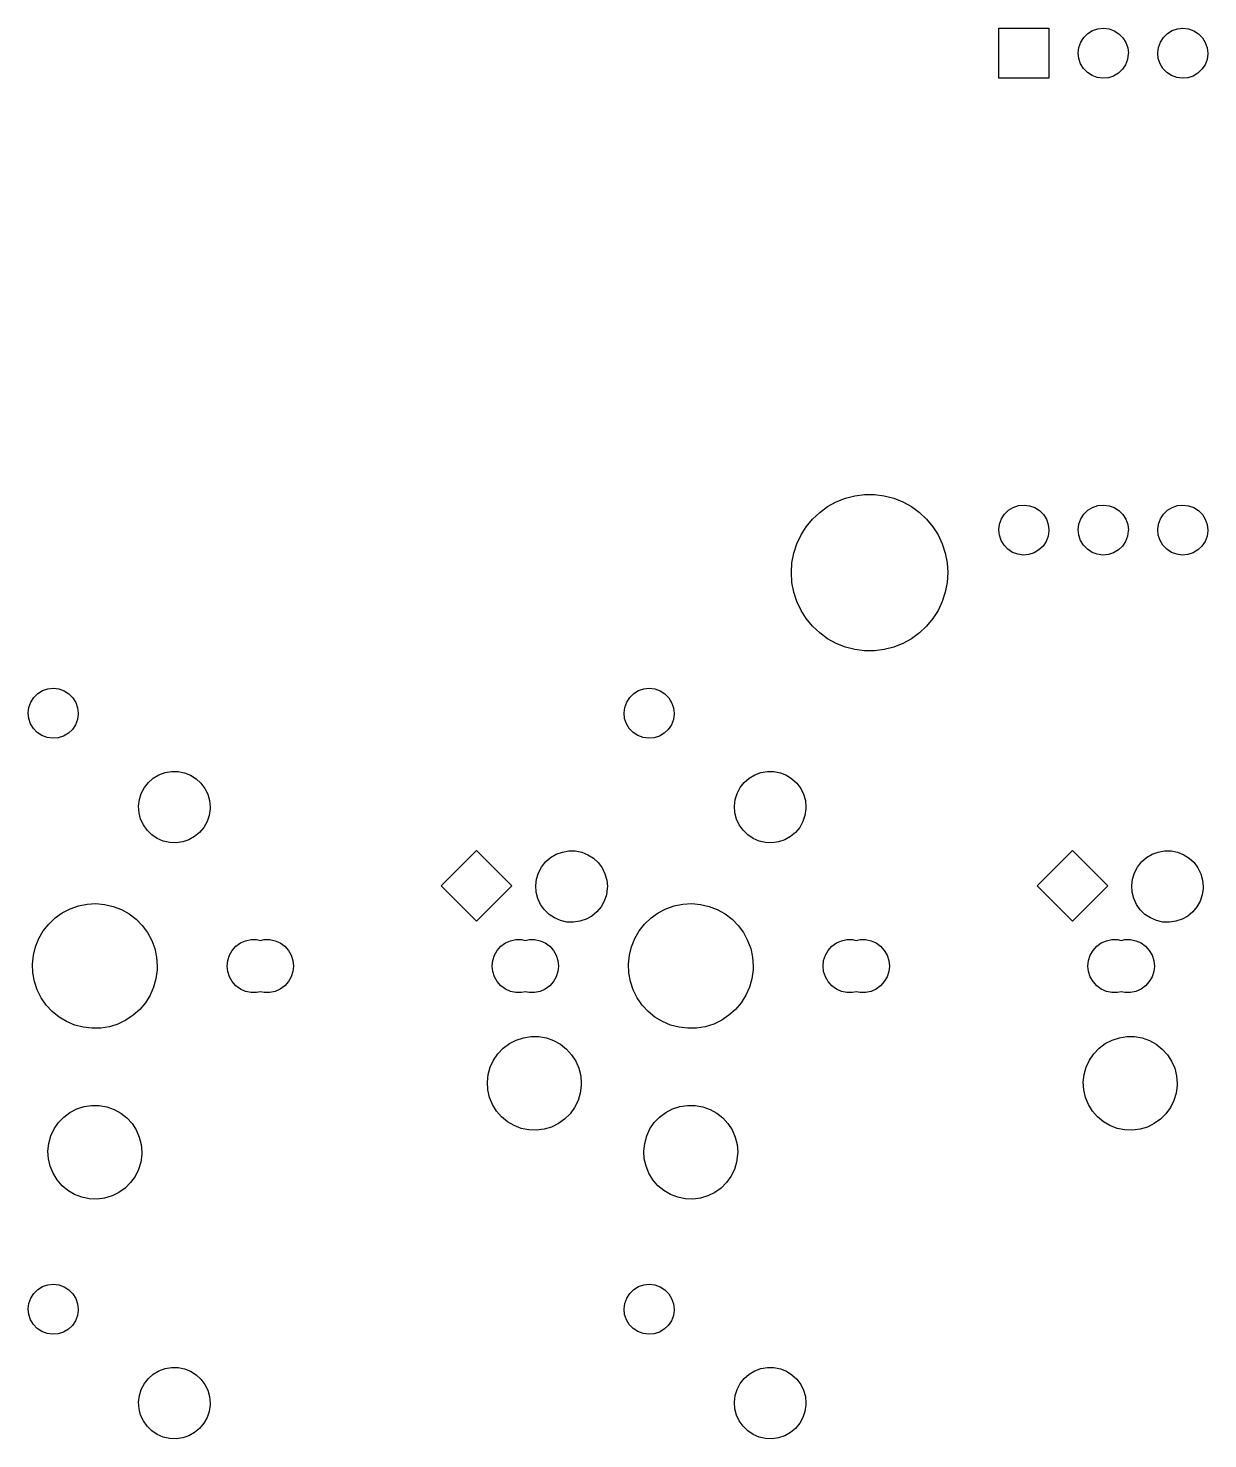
# Model space of a CAD drawing. Extents: x 63 to 249, y -153 to -58.
# Drawn here: x 107.22 to 144.93, y -103.12 to -58.04 of the extents above; entities that cross this region are included whole.
import ezdxf

# ---------------------------------------------------------------- set-up
doc = ezdxf.new("R2010")
doc.units = 0
doc.layers.add('BLACK', color=7, linetype='CONTINUOUS')

msp = doc.modelspace()

# ---------------------------------------------------------------- linework, layer by layer
at = {"layer": 'BLACK', "linetype": 'CONTINUOUS'}
for p, q in [((138.246, -59.636), (138.246, -58.036)), ((138.246, -58.036), (139.846, -58.036)), ((139.846, -58.036), (139.846, -59.636)), ((141.093, -58.2056), (141.245, -58.1121)), ((141.245, -58.1121), (141.414, -58.0547)), ((141.414, -58.0547), (141.591, -58.036)), ((141.591, -58.036), (141.768, -58.0571)), ((141.768, -58.0571), (141.936, -58.117)), ((141.936, -58.117), (142.087, -58.2125)), ((143.633, -58.2056), (143.785, -58.1121)), ((143.785, -58.1121), (143.954, -58.0547)), ((143.954, -58.0547), (144.131, -58.036)), ((144.131, -58.036), (144.308, -58.0571)), ((144.308, -58.0571), (144.476, -58.117)), ((144.476, -58.117), (144.627, -58.2125)), ((140.808, -58.6479), (140.869, -58.4803)), ((140.869, -58.4803), (140.966, -58.3304)), ((140.966, -58.3304), (141.093, -58.2056)), ((142.087, -58.2125), (142.213, -58.3391)), ((142.213, -58.3391), (142.307, -58.4903)), ((142.307, -58.4903), (142.366, -58.6588)), ((143.348, -58.6479), (143.409, -58.4803)), ((143.409, -58.4803), (143.506, -58.3304)), ((143.506, -58.3304), (143.633, -58.2056)), ((144.627, -58.2125), (144.753, -58.3391)), ((144.753, -58.3391), (144.847, -58.4903)), ((144.847, -58.4903), (144.906, -58.6588)), ((140.786, -58.8248), (140.808, -58.6479)), ((140.803, -59.0023), (140.786, -58.8248)), ((140.86, -59.1716), (140.803, -59.0023)), ((142.361, -59.035), (142.297, -59.2017)), ((142.385, -58.8583), (142.361, -59.035)), ((142.366, -58.6588), (142.386, -58.836)), ((142.386, -58.836), (142.385, -58.8583)), ((143.326, -58.8248), (143.348, -58.6479)), ((143.343, -59.0023), (143.326, -58.8248)), ((143.4, -59.1716), (143.343, -59.0023)), ((144.901, -59.035), (144.837, -59.2017)), ((144.925, -58.8583), (144.901, -59.035)), ((144.906, -58.6588), (144.926, -58.836)), ((144.926, -58.836), (144.925, -58.8583)), ((140.952, -59.3241), (140.86, -59.1716)), ((141.076, -59.4524), (140.952, -59.3241)), ((141.225, -59.5501), (141.076, -59.4524)), ((142.069, -59.4732), (141.916, -59.5645)), ((142.199, -59.3502), (142.069, -59.4732)), ((142.297, -59.2017), (142.199, -59.3502)), ((143.492, -59.3241), (143.4, -59.1716)), ((143.616, -59.4524), (143.492, -59.3241)), ((143.765, -59.5501), (143.616, -59.4524)), ((144.609, -59.4732), (144.456, -59.5645)), ((144.739, -59.3502), (144.609, -59.4732)), ((144.837, -59.2017), (144.739, -59.3502)), ((139.846, -59.636), (138.246, -59.636)), ((141.392, -59.6122), (141.225, -59.5501)), ((141.569, -59.6358), (141.392, -59.6122)), ((141.747, -59.6197), (141.569, -59.6358)), ((141.916, -59.5645), (141.747, -59.6197)), ((143.932, -59.6122), (143.765, -59.5501)), ((144.109, -59.6358), (143.932, -59.6122)), ((144.287, -59.6197), (144.109, -59.6358)), ((144.456, -59.5645), (144.287, -59.6197)), ((133.339, -73.0604), (133.644, -72.9823)), ((133.644, -72.9823), (133.955, -72.9429)), ((133.955, -72.9429), (134.269, -72.9429)), ((134.269, -72.9429), (134.58, -72.9823)), ((134.58, -72.9823), (134.885, -73.0604)), ((132.518, -73.5117), (132.772, -73.3272)), ((132.772, -73.3272), (133.048, -73.1759)), ((133.048, -73.1759), (133.339, -73.0604)), ((134.885, -73.0604), (135.176, -73.1759)), ((135.176, -73.1759), (135.452, -73.3272)), ((135.452, -73.3272), (135.706, -73.5117)), ((138.426, -73.5704), (138.553, -73.4456)), ((138.553, -73.4456), (138.705, -73.3521)), ((138.705, -73.3521), (138.874, -73.2947)), ((138.874, -73.2947), (139.051, -73.276)), ((139.051, -73.276), (139.228, -73.2971)), ((139.228, -73.2971), (139.396, -73.357)), ((139.396, -73.357), (139.547, -73.4525)), ((139.547, -73.4525), (139.673, -73.5791)), ((140.966, -73.5704), (141.093, -73.4456)), ((141.093, -73.4456), (141.245, -73.3521)), ((141.245, -73.3521), (141.414, -73.2947)), ((141.414, -73.2947), (141.591, -73.276)), ((141.591, -73.276), (141.768, -73.2971)), ((141.768, -73.2971), (141.936, -73.357)), ((141.936, -73.357), (142.087, -73.4525)), ((142.087, -73.4525), (142.213, -73.5791)), ((143.506, -73.5704), (143.633, -73.4456)), ((143.633, -73.4456), (143.785, -73.3521)), ((143.785, -73.3521), (143.954, -73.2947)), ((143.954, -73.2947), (144.131, -73.276)), ((144.131, -73.276), (144.308, -73.2971)), ((144.308, -73.2971), (144.476, -73.357)), ((144.476, -73.357), (144.627, -73.4525)), ((144.627, -73.4525), (144.753, -73.5791)), ((132.089, -73.9685), (132.29, -73.7266)), ((132.29, -73.7266), (132.518, -73.5117)), ((135.706, -73.5117), (135.934, -73.7266)), ((135.934, -73.7266), (136.135, -73.9685)), ((138.246, -74.0648), (138.268, -73.8879)), ((138.268, -73.8879), (138.329, -73.7203)), ((138.329, -73.7203), (138.426, -73.5704)), ((139.673, -73.5791), (139.767, -73.7303)), ((139.767, -73.7303), (139.826, -73.8988)), ((139.826, -73.8988), (139.846, -74.076)), ((140.786, -74.0648), (140.808, -73.8879)), ((140.808, -73.8879), (140.869, -73.7203)), ((140.869, -73.7203), (140.966, -73.5704)), ((142.213, -73.5791), (142.307, -73.7303)), ((142.307, -73.7303), (142.366, -73.8988)), ((142.366, -73.8988), (142.386, -74.076)), ((143.326, -74.0648), (143.348, -73.8879)), ((143.348, -73.8879), (143.409, -73.7203)), ((143.409, -73.7203), (143.506, -73.5704)), ((144.753, -73.5791), (144.847, -73.7303)), ((144.847, -73.7303), (144.906, -73.8988)), ((144.906, -73.8988), (144.926, -74.076)), ((131.788, -74.5177), (131.921, -74.2336)), ((131.921, -74.2336), (132.089, -73.9685)), ((136.135, -73.9685), (136.303, -74.2336)), ((136.303, -74.2336), (136.436, -74.5177)), ((138.263, -74.2423), (138.246, -74.0648)), ((138.32, -74.4116), (138.263, -74.2423)), ((139.821, -74.275), (139.757, -74.4417)), ((139.845, -74.0983), (139.821, -74.275)), ((139.846, -74.076), (139.845, -74.0983)), ((140.803, -74.2423), (140.786, -74.0648)), ((140.86, -74.4116), (140.803, -74.2423)), ((142.361, -74.275), (142.297, -74.4417)), ((142.385, -74.0983), (142.361, -74.275)), ((142.386, -74.076), (142.385, -74.0983)), ((143.343, -74.2423), (143.326, -74.0648)), ((143.4, -74.4116), (143.343, -74.2423)), ((144.901, -74.275), (144.837, -74.4417)), ((144.925, -74.0983), (144.901, -74.275)), ((144.926, -74.076), (144.925, -74.0983)), ((131.632, -75.1247), (131.691, -74.8163)), ((131.691, -74.8163), (131.788, -74.5177)), ((136.436, -74.5177), (136.533, -74.8163)), ((136.533, -74.8163), (136.592, -75.1247)), ((138.412, -74.5641), (138.32, -74.4116)), ((138.536, -74.6924), (138.412, -74.5641)), ((138.685, -74.7901), (138.536, -74.6924)), ((138.852, -74.8522), (138.685, -74.7901)), ((139.376, -74.8045), (139.207, -74.8597)), ((139.529, -74.7132), (139.376, -74.8045)), ((139.659, -74.5902), (139.529, -74.7132)), ((139.757, -74.4417), (139.659, -74.5902)), ((140.952, -74.5641), (140.86, -74.4116)), ((141.076, -74.6924), (140.952, -74.5641)), ((141.225, -74.7901), (141.076, -74.6924)), ((141.392, -74.8522), (141.225, -74.7901)), ((141.916, -74.8045), (141.747, -74.8597)), ((142.069, -74.7132), (141.916, -74.8045)), ((142.199, -74.5902), (142.069, -74.7132)), ((142.297, -74.4417), (142.199, -74.5902)), ((143.492, -74.5641), (143.4, -74.4116)), ((143.616, -74.6924), (143.492, -74.5641)), ((143.765, -74.7901), (143.616, -74.6924)), ((143.932, -74.8522), (143.765, -74.7901)), ((144.456, -74.8045), (144.287, -74.8597)), ((144.609, -74.7132), (144.456, -74.8045)), ((144.739, -74.5902), (144.609, -74.7132)), ((144.837, -74.4417), (144.739, -74.5902)), ((131.612, -75.438), (131.632, -75.1247)), ((136.592, -75.1247), (136.612, -75.438)), ((139.029, -74.8758), (138.852, -74.8522)), ((139.207, -74.8597), (139.029, -74.8758)), ((141.569, -74.8758), (141.392, -74.8522)), ((141.747, -74.8597), (141.569, -74.8758)), ((144.109, -74.8758), (143.932, -74.8522)), ((144.287, -74.8597), (144.109, -74.8758)), ((131.632, -75.7513), (131.612, -75.438)), ((136.612, -75.438), (136.592, -75.7513)), ((131.691, -76.0597), (131.632, -75.7513)), ((131.788, -76.3583), (131.691, -76.0597)), ((136.533, -76.0597), (136.436, -76.3583)), ((136.592, -75.7513), (136.533, -76.0597)), ((131.921, -76.6424), (131.788, -76.3583)), ((132.089, -76.9075), (131.921, -76.6424)), ((136.303, -76.6424), (136.135, -76.9075)), ((136.436, -76.3583), (136.303, -76.6424)), ((132.29, -77.1494), (132.089, -76.9075)), ((136.135, -76.9075), (135.934, -77.1494)), ((132.518, -77.3643), (132.29, -77.1494)), ((132.772, -77.5488), (132.518, -77.3643)), ((135.706, -77.3643), (135.452, -77.5488)), ((135.934, -77.1494), (135.706, -77.3643)), ((133.048, -77.7001), (132.772, -77.5488)), ((133.339, -77.8156), (133.048, -77.7001)), ((133.644, -77.8937), (133.339, -77.8156)), ((133.955, -77.9331), (133.644, -77.8937)), ((134.269, -77.9331), (133.955, -77.9331)), ((134.58, -77.8937), (134.269, -77.9331)), ((134.885, -77.8156), (134.58, -77.8937)), ((135.176, -77.7001), (134.885, -77.8156)), ((135.452, -77.5488), (135.176, -77.7001)), ((107.395, -79.4277), (107.522, -79.3029)), ((107.522, -79.3029), (107.674, -79.2094)), ((107.674, -79.2094), (107.843, -79.1519)), ((107.843, -79.1519), (108.02, -79.1333)), ((108.02, -79.1333), (108.197, -79.1544)), ((108.197, -79.1544), (108.365, -79.2142)), ((108.365, -79.2142), (108.516, -79.3098)), ((108.516, -79.3098), (108.642, -79.4364)), ((126.445, -79.4277), (126.572, -79.3029)), ((126.572, -79.3029), (126.724, -79.2094)), ((126.724, -79.2094), (126.893, -79.1519)), ((126.893, -79.1519), (127.07, -79.1333)), ((127.07, -79.1333), (127.247, -79.1544)), ((127.247, -79.1544), (127.415, -79.2142)), ((127.415, -79.2142), (127.566, -79.3098)), ((127.566, -79.3098), (127.692, -79.4364)), ((107.215, -79.9221), (107.237, -79.7452)), ((107.237, -79.7452), (107.298, -79.5776)), ((107.298, -79.5776), (107.395, -79.4277)), ((108.642, -79.4364), (108.736, -79.5876)), ((108.736, -79.5876), (108.795, -79.756)), ((108.795, -79.756), (108.815, -79.9333)), ((126.265, -79.9221), (126.287, -79.7452)), ((126.287, -79.7452), (126.348, -79.5776)), ((126.348, -79.5776), (126.445, -79.4277)), ((127.692, -79.4364), (127.786, -79.5876)), ((127.786, -79.5876), (127.845, -79.756)), ((127.845, -79.756), (127.865, -79.9333)), ((107.232, -80.0996), (107.215, -79.9221)), ((107.288, -80.2688), (107.232, -80.0996)), ((108.79, -80.1322), (108.726, -80.299)), ((108.814, -79.9556), (108.79, -80.1322)), ((108.815, -79.9333), (108.814, -79.9556)), ((126.282, -80.0996), (126.265, -79.9221)), ((126.338, -80.2688), (126.282, -80.0996)), ((127.84, -80.1322), (127.776, -80.299)), ((127.864, -79.9556), (127.84, -80.1322)), ((127.865, -79.9333), (127.864, -79.9556)), ((107.381, -80.4214), (107.288, -80.2688)), ((107.505, -80.5497), (107.381, -80.4214)), ((107.654, -80.6474), (107.505, -80.5497)), ((107.821, -80.7095), (107.654, -80.6474)), ((108.345, -80.6618), (108.176, -80.7169)), ((108.498, -80.5705), (108.345, -80.6618)), ((108.628, -80.4475), (108.498, -80.5705)), ((108.726, -80.299), (108.628, -80.4475)), ((126.431, -80.4214), (126.338, -80.2688)), ((126.555, -80.5497), (126.431, -80.4214)), ((126.704, -80.6474), (126.555, -80.5497)), ((126.871, -80.7095), (126.704, -80.6474)), ((127.395, -80.6618), (127.226, -80.7169)), ((127.548, -80.5705), (127.395, -80.6618)), ((127.678, -80.4475), (127.548, -80.5705)), ((127.776, -80.299), (127.678, -80.4475)), ((107.998, -80.7331), (107.821, -80.7095)), ((108.176, -80.7169), (107.998, -80.7331)), ((127.048, -80.7331), (126.871, -80.7095)), ((127.226, -80.7169), (127.048, -80.7331)), ((111.058, -82.1442), (111.215, -82.0063)), ((111.215, -82.0063), (111.395, -81.8993)), ((111.395, -81.8993), (111.591, -81.8269)), ((111.591, -81.8269), (111.797, -81.7915)), ((111.797, -81.7915), (112.006, -81.7943)), ((112.006, -81.7943), (112.212, -81.8351)), ((112.212, -81.8351), (112.406, -81.9126)), ((112.406, -81.9126), (112.583, -82.0242)), ((112.583, -82.0242), (112.736, -82.1662)), ((130.108, -82.1442), (130.265, -82.0063)), ((130.265, -82.0063), (130.445, -81.8993)), ((130.445, -81.8993), (130.641, -81.8269)), ((130.641, -81.8269), (130.847, -81.7915)), ((130.847, -81.7915), (131.056, -81.7943)), ((131.056, -81.7943), (131.262, -81.8351)), ((131.262, -81.8351), (131.456, -81.9126)), ((131.456, -81.9126), (131.633, -82.0242)), ((131.633, -82.0242), (131.786, -82.1662)), ((110.769, -82.6934), (110.831, -82.4936)), ((110.831, -82.4936), (110.928, -82.3085)), ((110.928, -82.3085), (111.058, -82.1442)), ((112.736, -82.1662), (112.862, -82.3338)), ((112.862, -82.3338), (112.954, -82.5214)), ((129.819, -82.6934), (129.881, -82.4936)), ((129.881, -82.4936), (129.978, -82.3085)), ((129.978, -82.3085), (130.108, -82.1442)), ((131.786, -82.1662), (131.912, -82.3338)), ((131.912, -82.3338), (132.004, -82.5214)), ((110.744, -82.9011), (110.769, -82.6934)), ((110.758, -83.1098), (110.744, -82.9011)), ((112.954, -82.5214), (113.011, -82.7227)), ((113.011, -82.7227), (113.03, -82.931)), ((113.03, -82.931), (113.028, -82.9908)), ((129.794, -82.9011), (129.819, -82.6934)), ((129.808, -83.1098), (129.794, -82.9011)), ((132.004, -82.5214), (132.061, -82.7227)), ((132.061, -82.7227), (132.08, -82.931)), ((132.08, -82.931), (132.078, -82.9908)), ((110.81, -83.3125), (110.758, -83.1098)), ((110.897, -83.5025), (110.81, -83.3125)), ((112.931, -83.3959), (112.829, -83.5784)), ((112.998, -83.1978), (112.931, -83.3959)), ((113.028, -82.9908), (112.998, -83.1978)), ((129.86, -83.3125), (129.808, -83.1098)), ((129.947, -83.5025), (129.86, -83.3125)), ((131.981, -83.3959), (131.879, -83.5784)), ((132.048, -83.1978), (131.981, -83.3959)), ((132.078, -82.9908), (132.048, -83.1978)), ((111.018, -83.6733), (110.897, -83.5025)), ((111.168, -83.8193), (111.018, -83.6733)), ((111.342, -83.9355), (111.168, -83.8193)), ((112.695, -83.7392), (112.534, -83.873)), ((112.829, -83.5784), (112.695, -83.7392)), ((130.068, -83.6733), (129.947, -83.5025)), ((130.218, -83.8193), (130.068, -83.6733)), ((130.392, -83.9355), (130.218, -83.8193)), ((131.745, -83.7392), (131.584, -83.873)), ((131.879, -83.5784), (131.745, -83.7392)), ((111.534, -84.0181), (111.342, -83.9355)), ((111.738, -84.0642), (111.534, -84.0181)), ((111.947, -84.0724), (111.738, -84.0642)), ((112.154, -84.0424), (111.947, -84.0724)), ((112.352, -83.9752), (112.154, -84.0424)), ((112.534, -83.873), (112.352, -83.9752)), ((130.584, -84.0181), (130.392, -83.9355)), ((130.788, -84.0642), (130.584, -84.0181)), ((130.997, -84.0724), (130.788, -84.0642)), ((131.204, -84.0424), (130.997, -84.0724)), ((131.402, -83.9752), (131.204, -84.0424)), ((131.584, -83.873), (131.402, -83.9752)), ((120.418, -85.4487), (121.549, -84.3173)), ((121.549, -84.3173), (122.681, -85.4487)), ((123.628, -84.8485), (123.758, -84.6842)), ((123.758, -84.6842), (123.915, -84.5463)), ((123.915, -84.5463), (124.095, -84.4393)), ((124.095, -84.4393), (124.291, -84.3669)), ((124.291, -84.3669), (124.497, -84.3315)), ((124.497, -84.3315), (124.706, -84.3343)), ((124.706, -84.3343), (124.912, -84.3751)), ((124.912, -84.3751), (125.106, -84.4526)), ((125.106, -84.4526), (125.283, -84.5642)), ((125.283, -84.5642), (125.436, -84.7062)), ((125.436, -84.7062), (125.562, -84.8738)), ((139.468, -85.4487), (140.599, -84.3173)), ((140.599, -84.3173), (141.731, -85.4487)), ((142.678, -84.8485), (142.808, -84.6842)), ((142.808, -84.6842), (142.965, -84.5463)), ((142.965, -84.5463), (143.145, -84.4393)), ((143.145, -84.4393), (143.341, -84.3669)), ((143.341, -84.3669), (143.547, -84.3315)), ((143.547, -84.3315), (143.756, -84.3343)), ((143.756, -84.3343), (143.962, -84.3751)), ((143.962, -84.3751), (144.156, -84.4526)), ((144.156, -84.4526), (144.333, -84.5642)), ((144.333, -84.5642), (144.486, -84.7062)), ((144.486, -84.7062), (144.612, -84.8738)), ((123.469, -85.2334), (123.531, -85.0336)), ((123.531, -85.0336), (123.628, -84.8485)), ((125.562, -84.8738), (125.654, -85.0614)), ((125.654, -85.0614), (125.711, -85.2627)), ((142.519, -85.2334), (142.581, -85.0336)), ((142.581, -85.0336), (142.678, -84.8485)), ((144.612, -84.8738), (144.704, -85.0614)), ((144.704, -85.0614), (144.761, -85.2627)), ((121.549, -86.5801), (120.418, -85.4487)), ((122.681, -85.4487), (121.549, -86.5801)), ((123.444, -85.4411), (123.469, -85.2334)), ((123.458, -85.6498), (123.444, -85.4411)), ((123.51, -85.8525), (123.458, -85.6498)), ((125.728, -85.5308), (125.698, -85.7378)), ((125.711, -85.2627), (125.73, -85.471)), ((125.73, -85.471), (125.728, -85.5308)), ((140.599, -86.5801), (139.468, -85.4487)), ((141.731, -85.4487), (140.599, -86.5801)), ((142.494, -85.4411), (142.519, -85.2334)), ((142.508, -85.6498), (142.494, -85.4411)), ((142.56, -85.8525), (142.508, -85.6498)), ((144.778, -85.5308), (144.748, -85.7378)), ((144.761, -85.2627), (144.78, -85.471)), ((144.78, -85.471), (144.778, -85.5308)), ((108.555, -86.1811), (108.821, -86.0878)), ((108.821, -86.0878), (109.097, -86.0328)), ((109.097, -86.0328), (109.378, -86.0173)), ((109.378, -86.0173), (109.659, -86.0416)), ((109.659, -86.0416), (109.933, -86.1052)), ((109.933, -86.1052), (110.196, -86.2069)), ((123.597, -86.0425), (123.51, -85.8525)), ((123.718, -86.2133), (123.597, -86.0425)), ((125.631, -85.9359), (125.529, -86.1184)), ((125.698, -85.7378), (125.631, -85.9359)), ((127.605, -86.1811), (127.871, -86.0878)), ((127.871, -86.0878), (128.147, -86.0328)), ((128.147, -86.0328), (128.428, -86.0173)), ((128.428, -86.0173), (128.709, -86.0416)), ((128.709, -86.0416), (128.983, -86.1052)), ((128.983, -86.1052), (129.246, -86.2069)), ((142.647, -86.0425), (142.56, -85.8525)), ((142.768, -86.2133), (142.647, -86.0425)), ((144.681, -85.9359), (144.579, -86.1184)), ((144.748, -85.7378), (144.681, -85.9359)), ((107.872, -86.6691), (108.076, -86.4747)), ((108.076, -86.4747), (108.305, -86.3109)), ((108.305, -86.3109), (108.555, -86.1811)), ((110.196, -86.2069), (110.442, -86.3445)), ((110.442, -86.3445), (110.666, -86.5154)), ((110.666, -86.5154), (110.863, -86.7161)), ((123.868, -86.3593), (123.718, -86.2133)), ((124.042, -86.4755), (123.868, -86.3593)), ((124.234, -86.5581), (124.042, -86.4755)), ((124.438, -86.6042), (124.234, -86.5581)), ((125.052, -86.5152), (124.854, -86.5824)), ((125.234, -86.413), (125.052, -86.5152)), ((125.395, -86.2792), (125.234, -86.413)), ((125.529, -86.1184), (125.395, -86.2792)), ((126.922, -86.6691), (127.126, -86.4747)), ((127.126, -86.4747), (127.355, -86.3109)), ((127.355, -86.3109), (127.605, -86.1811)), ((129.246, -86.2069), (129.492, -86.3445)), ((129.492, -86.3445), (129.716, -86.5154)), ((129.716, -86.5154), (129.913, -86.7161)), ((142.918, -86.3593), (142.768, -86.2133)), ((143.092, -86.4755), (142.918, -86.3593)), ((143.284, -86.5581), (143.092, -86.4755)), ((143.488, -86.6042), (143.284, -86.5581)), ((144.102, -86.5152), (143.904, -86.5824)), ((144.284, -86.413), (144.102, -86.5152)), ((144.445, -86.2792), (144.284, -86.413)), ((144.579, -86.1184), (144.445, -86.2792)), ((107.556, -87.1338), (107.698, -86.8903)), ((107.698, -86.8903), (107.872, -86.6691)), ((110.863, -86.7161), (111.031, -86.9426)), ((111.031, -86.9426), (111.164, -87.1905)), ((124.647, -86.6124), (124.438, -86.6042)), ((124.854, -86.5824), (124.647, -86.6124)), ((126.606, -87.1338), (126.748, -86.8903)), ((126.748, -86.8903), (126.922, -86.6691)), ((129.913, -86.7161), (130.081, -86.9426)), ((130.081, -86.9426), (130.214, -87.1905)), ((143.697, -86.6124), (143.488, -86.6042)), ((143.904, -86.5824), (143.697, -86.6124)), ((107.383, -87.6682), (107.451, -87.3949)), ((107.451, -87.3949), (107.556, -87.1338)), ((111.164, -87.1905), (111.262, -87.4547)), ((111.262, -87.4547), (111.321, -87.7301)), ((113.739, -87.5109), (113.858, -87.3787)), ((113.858, -87.3787), (114.002, -87.2741)), ((114.002, -87.2741), (114.164, -87.2017)), ((114.164, -87.2017), (114.338, -87.1648)), ((114.338, -87.1648), (114.516, -87.1648)), ((114.516, -87.1648), (114.637, -87.1905)), ((114.637, -87.1905), (114.758, -87.1648)), ((114.758, -87.1648), (114.936, -87.1648)), ((114.936, -87.1648), (115.11, -87.2017)), ((115.11, -87.2017), (115.272, -87.2741)), ((115.272, -87.2741), (115.416, -87.3787)), ((115.416, -87.3787), (115.535, -87.5109)), ((122.209, -87.5109), (122.328, -87.3787)), ((122.328, -87.3787), (122.472, -87.2741)), ((122.472, -87.2741), (122.634, -87.2017)), ((122.634, -87.2017), (122.808, -87.1648)), ((122.808, -87.1648), (122.986, -87.1648)), ((122.986, -87.1648), (123.107, -87.1905)), ((123.107, -87.1905), (123.228, -87.1648)), ((123.228, -87.1648), (123.406, -87.1648)), ((123.406, -87.1648), (123.58, -87.2017)), ((123.58, -87.2017), (123.742, -87.2741)), ((123.742, -87.2741), (123.886, -87.3787)), ((123.886, -87.3787), (124.005, -87.5109)), ((126.433, -87.6682), (126.501, -87.3949)), ((126.501, -87.3949), (126.606, -87.1338)), ((130.214, -87.1905), (130.312, -87.4547)), ((130.312, -87.4547), (130.371, -87.7301)), ((132.789, -87.5109), (132.908, -87.3787)), ((132.908, -87.3787), (133.052, -87.2741)), ((133.052, -87.2741), (133.214, -87.2017)), ((133.214, -87.2017), (133.388, -87.1648)), ((133.388, -87.1648), (133.566, -87.1648)), ((133.566, -87.1648), (133.687, -87.1905)), ((133.687, -87.1905), (133.808, -87.1648)), ((133.808, -87.1648), (133.986, -87.1648)), ((133.986, -87.1648), (134.16, -87.2017)), ((134.16, -87.2017), (134.322, -87.2741)), ((134.322, -87.2741), (134.466, -87.3787)), ((134.466, -87.3787), (134.585, -87.5109)), ((141.259, -87.5109), (141.378, -87.3787)), ((141.378, -87.3787), (141.522, -87.2741)), ((141.522, -87.2741), (141.684, -87.2017)), ((141.684, -87.2017), (141.858, -87.1648)), ((141.858, -87.1648), (142.036, -87.1648)), ((142.036, -87.1648), (142.157, -87.1905)), ((142.157, -87.1905), (142.278, -87.1648)), ((142.278, -87.1648), (142.456, -87.1648)), ((142.456, -87.1648), (142.63, -87.2017)), ((142.63, -87.2017), (142.792, -87.2741)), ((142.792, -87.2741), (142.936, -87.3787)), ((142.936, -87.3787), (143.055, -87.5109)), ((107.354, -87.9484), (107.383, -87.6682)), ((111.321, -87.7301), (111.341, -88.011)), ((113.576, -88.011), (113.595, -87.8341)), ((113.595, -87.8341), (113.65, -87.6649)), ((113.65, -87.6649), (113.739, -87.5109)), ((115.535, -87.5109), (115.624, -87.6649)), ((115.624, -87.6649), (115.679, -87.8341)), ((115.679, -87.8341), (115.698, -88.011)), ((122.046, -88.011), (122.065, -87.8341)), ((122.065, -87.8341), (122.12, -87.6649)), ((122.12, -87.6649), (122.209, -87.5109)), ((124.005, -87.5109), (124.094, -87.6649)), ((124.094, -87.6649), (124.149, -87.8341)), ((124.149, -87.8341), (124.168, -88.011)), ((126.404, -87.9484), (126.433, -87.6682)), ((130.371, -87.7301), (130.391, -88.011)), ((132.626, -88.011), (132.645, -87.8341)), ((132.645, -87.8341), (132.7, -87.6649)), ((132.7, -87.6649), (132.789, -87.5109)), ((134.585, -87.5109), (134.674, -87.6649)), ((134.674, -87.6649), (134.729, -87.8341)), ((134.729, -87.8341), (134.748, -88.011)), ((141.096, -88.011), (141.115, -87.8341)), ((141.115, -87.8341), (141.17, -87.6649)), ((141.17, -87.6649), (141.259, -87.5109)), ((143.055, -87.5109), (143.144, -87.6649)), ((143.144, -87.6649), (143.199, -87.8341)), ((143.199, -87.8341), (143.218, -88.011)), ((107.365, -88.2298), (107.354, -87.9484)), ((107.416, -88.5069), (107.365, -88.2298)), ((111.337, -88.1362), (111.299, -88.4153)), ((111.341, -88.011), (111.337, -88.1362)), ((113.595, -88.1879), (113.576, -88.011)), ((113.65, -88.3571), (113.595, -88.1879)), ((113.739, -88.5111), (113.65, -88.3571)), ((115.624, -88.3571), (115.535, -88.5111)), ((115.679, -88.1879), (115.624, -88.3571)), ((115.698, -88.011), (115.679, -88.1879)), ((122.065, -88.1879), (122.046, -88.011)), ((122.12, -88.3571), (122.065, -88.1879)), ((122.209, -88.5111), (122.12, -88.3571)), ((124.094, -88.3571), (124.005, -88.5111)), ((124.149, -88.1879), (124.094, -88.3571)), ((124.168, -88.011), (124.149, -88.1879)), ((126.415, -88.2298), (126.404, -87.9484)), ((126.466, -88.5069), (126.415, -88.2298)), ((130.387, -88.1362), (130.349, -88.4153)), ((130.391, -88.011), (130.387, -88.1362)), ((132.645, -88.1879), (132.626, -88.011)), ((132.7, -88.3571), (132.645, -88.1879)), ((132.789, -88.5111), (132.7, -88.3571)), ((134.674, -88.3571), (134.585, -88.5111)), ((134.729, -88.1879), (134.674, -88.3571)), ((134.748, -88.011), (134.729, -88.1879)), ((141.115, -88.1879), (141.096, -88.011)), ((141.17, -88.3571), (141.115, -88.1879)), ((141.259, -88.5111), (141.17, -88.3571)), ((143.144, -88.3571), (143.055, -88.5111)), ((143.199, -88.1879), (143.144, -88.3571)), ((143.218, -88.011), (143.199, -88.1879)), ((107.505, -88.774), (107.416, -88.5069)), ((107.631, -89.026), (107.505, -88.774)), ((111.223, -88.6864), (111.109, -88.944)), ((111.299, -88.4153), (111.223, -88.6864)), ((113.858, -88.6433), (113.739, -88.5111)), ((114.002, -88.7479), (113.858, -88.6433)), ((114.164, -88.8203), (114.002, -88.7479)), ((115.272, -88.7479), (115.11, -88.8203)), ((115.416, -88.6433), (115.272, -88.7479)), ((115.535, -88.5111), (115.416, -88.6433)), ((122.328, -88.6433), (122.209, -88.5111)), ((122.472, -88.7479), (122.328, -88.6433)), ((122.634, -88.8203), (122.472, -88.7479)), ((123.742, -88.7479), (123.58, -88.8203)), ((123.886, -88.6433), (123.742, -88.7479)), ((124.005, -88.5111), (123.886, -88.6433)), ((126.555, -88.774), (126.466, -88.5069)), ((126.681, -89.026), (126.555, -88.774)), ((130.273, -88.6864), (130.159, -88.944)), ((130.349, -88.4153), (130.273, -88.6864)), ((132.908, -88.6433), (132.789, -88.5111)), ((133.052, -88.7479), (132.908, -88.6433)), ((133.214, -88.8203), (133.052, -88.7479)), ((134.322, -88.7479), (134.16, -88.8203)), ((134.466, -88.6433), (134.322, -88.7479)), ((134.585, -88.5111), (134.466, -88.6433)), ((141.378, -88.6433), (141.259, -88.5111)), ((141.522, -88.7479), (141.378, -88.6433)), ((141.684, -88.8203), (141.522, -88.7479)), ((142.792, -88.7479), (142.63, -88.8203)), ((142.936, -88.6433), (142.792, -88.7479)), ((143.055, -88.5111), (142.936, -88.6433)), ((107.791, -89.2577), (107.631, -89.026)), ((107.982, -89.4645), (107.791, -89.2577)), ((110.96, -89.183), (110.779, -89.3986)), ((111.109, -88.944), (110.96, -89.183)), ((114.338, -88.8572), (114.164, -88.8203)), ((114.516, -88.8572), (114.338, -88.8572)), ((114.637, -88.8315), (114.516, -88.8572)), ((114.758, -88.8572), (114.637, -88.8315)), ((114.936, -88.8572), (114.758, -88.8572)), ((115.11, -88.8203), (114.936, -88.8572)), ((122.808, -88.8572), (122.634, -88.8203)), ((122.986, -88.8572), (122.808, -88.8572)), ((123.107, -88.8315), (122.986, -88.8572)), ((123.228, -88.8572), (123.107, -88.8315)), ((123.406, -88.8572), (123.228, -88.8572)), ((123.58, -88.8203), (123.406, -88.8572)), ((126.841, -89.2577), (126.681, -89.026)), ((127.032, -89.4645), (126.841, -89.2577)), ((130.01, -89.183), (129.829, -89.3986)), ((130.159, -88.944), (130.01, -89.183)), ((133.388, -88.8572), (133.214, -88.8203)), ((133.566, -88.8572), (133.388, -88.8572)), ((133.687, -88.8315), (133.566, -88.8572)), ((133.808, -88.8572), (133.687, -88.8315)), ((133.986, -88.8572), (133.808, -88.8572)), ((134.16, -88.8203), (133.986, -88.8572)), ((141.858, -88.8572), (141.684, -88.8203)), ((142.036, -88.8572), (141.858, -88.8572)), ((142.157, -88.8315), (142.036, -88.8572)), ((142.278, -88.8572), (142.157, -88.8315)), ((142.456, -88.8572), (142.278, -88.8572)), ((142.63, -88.8203), (142.456, -88.8572)), ((108.2, -89.6423), (107.982, -89.4645)), ((108.442, -89.7876), (108.2, -89.6423)), ((110.569, -89.5865), (110.335, -89.743)), ((110.779, -89.3986), (110.569, -89.5865)), ((127.25, -89.6423), (127.032, -89.4645)), ((127.492, -89.7876), (127.25, -89.6423)), ((129.619, -89.5865), (129.385, -89.743)), ((129.829, -89.3986), (129.619, -89.5865)), ((108.701, -89.8974), (108.442, -89.7876)), ((108.973, -89.9696), (108.701, -89.8974)), ((109.253, -90.0027), (108.973, -89.9696)), ((109.535, -89.9961), (109.253, -90.0027)), ((109.812, -89.9498), (109.535, -89.9961)), ((110.081, -89.8649), (109.812, -89.9498)), ((110.335, -89.743), (110.081, -89.8649)), ((127.751, -89.8974), (127.492, -89.7876)), ((128.023, -89.9696), (127.751, -89.8974)), ((128.303, -90.0027), (128.023, -89.9696)), ((128.585, -89.9961), (128.303, -90.0027)), ((128.862, -89.9498), (128.585, -89.9961)), ((129.131, -89.8649), (128.862, -89.9498)), ((129.385, -89.743), (129.131, -89.8649)), ((122.401, -90.6393), (122.598, -90.4917)), ((122.598, -90.4917), (122.816, -90.3782)), ((122.816, -90.3782), (123.049, -90.3018)), ((123.049, -90.3018), (123.292, -90.2647)), ((123.292, -90.2647), (123.538, -90.2677)), ((123.538, -90.2677), (123.78, -90.3108)), ((123.78, -90.3108), (124.012, -90.3928)), ((124.012, -90.3928), (124.227, -90.5116)), ((124.227, -90.5116), (124.42, -90.664)), ((141.451, -90.6393), (141.648, -90.4917)), ((141.648, -90.4917), (141.866, -90.3782)), ((141.866, -90.3782), (142.099, -90.3018)), ((142.099, -90.3018), (142.342, -90.2647)), ((142.342, -90.2647), (142.588, -90.2677)), ((142.588, -90.2677), (142.83, -90.3108)), ((142.83, -90.3108), (143.062, -90.3928)), ((143.062, -90.3928), (143.277, -90.5116)), ((143.277, -90.5116), (143.47, -90.664)), ((121.989, -91.2431), (122.093, -91.0201)), ((122.093, -91.0201), (122.231, -90.817)), ((122.231, -90.817), (122.401, -90.6393)), ((124.42, -90.664), (124.585, -90.8458)), ((124.585, -90.8458), (124.719, -91.0522)), ((124.719, -91.0522), (124.817, -91.2776)), ((141.039, -91.2431), (141.143, -91.0201)), ((141.143, -91.0201), (141.281, -90.817)), ((141.281, -90.817), (141.451, -90.6393)), ((143.47, -90.664), (143.635, -90.8458)), ((143.635, -90.8458), (143.769, -91.0522)), ((143.769, -91.0522), (143.867, -91.2776)), ((121.897, -91.7244), (121.924, -91.4799)), ((121.924, -91.4799), (121.989, -91.2431)), ((124.817, -91.2776), (124.877, -91.516)), ((124.877, -91.516), (124.897, -91.761)), ((140.947, -91.7244), (140.974, -91.4799)), ((140.974, -91.4799), (141.039, -91.2431)), ((143.867, -91.2776), (143.927, -91.516)), ((143.927, -91.516), (143.947, -91.761)), ((121.912, -91.9698), (121.897, -91.7244)), ((121.966, -92.2096), (121.912, -91.9698)), ((124.895, -91.8343), (124.863, -92.078)), ((124.897, -91.761), (124.895, -91.8343)), ((140.962, -91.9698), (140.947, -91.7244)), ((141.016, -92.2096), (140.962, -91.9698)), ((143.945, -91.8343), (143.913, -92.078)), ((143.947, -91.761), (143.945, -91.8343)), ((122.058, -92.4373), (121.966, -92.2096)), ((124.792, -92.3132), (124.683, -92.5336)), ((124.863, -92.078), (124.792, -92.3132)), ((141.108, -92.4373), (141.016, -92.2096)), ((143.842, -92.3132), (143.733, -92.5336)), ((143.913, -92.078), (143.842, -92.3132)), ((108.181, -93.017), (108.351, -92.8393)), ((108.351, -92.8393), (108.548, -92.6917)), ((108.548, -92.6917), (108.766, -92.5782)), ((108.766, -92.5782), (108.999, -92.5018)), ((108.999, -92.5018), (109.242, -92.4647)), ((109.242, -92.4647), (109.488, -92.4677)), ((109.488, -92.4677), (109.73, -92.5108)), ((109.73, -92.5108), (109.962, -92.5928)), ((109.962, -92.5928), (110.177, -92.7116)), ((110.177, -92.7116), (110.37, -92.864)), ((110.37, -92.864), (110.535, -93.0458)), ((122.187, -92.6469), (122.058, -92.4373)), ((122.348, -92.8327), (122.187, -92.6469)), ((122.537, -92.9897), (122.348, -92.8327)), ((124.539, -92.7332), (124.365, -92.9067)), ((124.683, -92.5336), (124.539, -92.7332)), ((127.231, -93.017), (127.401, -92.8393)), ((127.401, -92.8393), (127.598, -92.6917)), ((127.598, -92.6917), (127.816, -92.5782)), ((127.816, -92.5782), (128.049, -92.5018)), ((128.049, -92.5018), (128.292, -92.4647)), ((128.292, -92.4647), (128.538, -92.4677)), ((128.538, -92.4677), (128.78, -92.5108)), ((128.78, -92.5108), (129.012, -92.5928)), ((129.012, -92.5928), (129.227, -92.7116)), ((129.227, -92.7116), (129.42, -92.864)), ((129.42, -92.864), (129.585, -93.0458)), ((141.237, -92.6469), (141.108, -92.4373)), ((141.398, -92.8327), (141.237, -92.6469)), ((141.587, -92.9897), (141.398, -92.8327)), ((143.589, -92.7332), (143.415, -92.9067)), ((143.733, -92.5336), (143.589, -92.7332)), ((107.939, -93.4431), (108.043, -93.2201)), ((108.043, -93.2201), (108.181, -93.017)), ((110.535, -93.0458), (110.669, -93.2522)), ((110.669, -93.2522), (110.767, -93.4776)), ((122.749, -93.1137), (122.537, -92.9897)), ((122.979, -93.2014), (122.749, -93.1137)), ((123.219, -93.2504), (122.979, -93.2014)), ((123.465, -93.2595), (123.219, -93.2504)), ((123.709, -93.2282), (123.465, -93.2595)), ((123.944, -93.1576), (123.709, -93.2282)), ((124.165, -93.0494), (123.944, -93.1576)), ((124.365, -92.9067), (124.165, -93.0494)), ((126.989, -93.4431), (127.093, -93.2201)), ((127.093, -93.2201), (127.231, -93.017)), ((129.585, -93.0458), (129.719, -93.2522)), ((129.719, -93.2522), (129.817, -93.4776)), ((141.799, -93.1137), (141.587, -92.9897)), ((142.029, -93.2014), (141.799, -93.1137)), ((142.269, -93.2504), (142.029, -93.2014)), ((142.515, -93.2595), (142.269, -93.2504)), ((142.759, -93.2282), (142.515, -93.2595)), ((142.994, -93.1576), (142.759, -93.2282)), ((143.215, -93.0494), (142.994, -93.1576)), ((143.415, -92.9067), (143.215, -93.0494)), ((107.847, -93.9244), (107.874, -93.6799)), ((107.874, -93.6799), (107.939, -93.4431)), ((110.767, -93.4776), (110.827, -93.716)), ((110.827, -93.716), (110.847, -93.961)), ((126.897, -93.9244), (126.924, -93.6799)), ((126.924, -93.6799), (126.989, -93.4431)), ((129.817, -93.4776), (129.877, -93.716)), ((129.877, -93.716), (129.897, -93.961)), ((107.862, -94.1698), (107.847, -93.9244)), ((107.916, -94.4096), (107.862, -94.1698)), ((110.845, -94.0343), (110.813, -94.278)), ((110.847, -93.961), (110.845, -94.0343)), ((126.912, -94.1698), (126.897, -93.9244)), ((126.966, -94.4096), (126.912, -94.1698)), ((129.895, -94.0343), (129.863, -94.278)), ((129.897, -93.961), (129.895, -94.0343)), ((108.008, -94.6373), (107.916, -94.4096)), ((108.137, -94.8469), (108.008, -94.6373)), ((110.742, -94.5132), (110.633, -94.7336)), ((110.813, -94.278), (110.742, -94.5132)), ((127.058, -94.6373), (126.966, -94.4096)), ((127.187, -94.8469), (127.058, -94.6373)), ((129.792, -94.5132), (129.683, -94.7336)), ((129.863, -94.278), (129.792, -94.5132)), ((108.298, -95.0327), (108.137, -94.8469)), ((108.487, -95.1897), (108.298, -95.0327)), ((110.315, -95.1067), (110.115, -95.2494)), ((110.489, -94.9332), (110.315, -95.1067)), ((110.633, -94.7336), (110.489, -94.9332)), ((127.348, -95.0327), (127.187, -94.8469)), ((127.537, -95.1897), (127.348, -95.0327)), ((129.365, -95.1067), (129.165, -95.2494)), ((129.539, -94.9332), (129.365, -95.1067)), ((129.683, -94.7336), (129.539, -94.9332)), ((108.699, -95.3137), (108.487, -95.1897)), ((108.929, -95.4014), (108.699, -95.3137)), ((109.169, -95.4504), (108.929, -95.4014)), ((109.415, -95.4595), (109.169, -95.4504)), ((109.659, -95.4282), (109.415, -95.4595)), ((109.894, -95.3576), (109.659, -95.4282)), ((110.115, -95.2494), (109.894, -95.3576)), ((127.749, -95.3137), (127.537, -95.1897)), ((127.979, -95.4014), (127.749, -95.3137)), ((128.219, -95.4504), (127.979, -95.4014)), ((128.465, -95.4595), (128.219, -95.4504)), ((128.709, -95.4282), (128.465, -95.4595)), ((128.944, -95.3576), (128.709, -95.4282)), ((129.165, -95.2494), (128.944, -95.3576)), ((107.522, -98.3529), (107.674, -98.2594)), ((107.674, -98.2594), (107.843, -98.2019)), ((107.843, -98.2019), (108.02, -98.1833)), ((108.02, -98.1833), (108.197, -98.2044)), ((108.197, -98.2044), (108.365, -98.2642)), ((108.365, -98.2642), (108.516, -98.3598)), ((126.572, -98.3529), (126.724, -98.2594)), ((126.724, -98.2594), (126.893, -98.2019)), ((126.893, -98.2019), (127.07, -98.1833)), ((127.07, -98.1833), (127.247, -98.2044)), ((127.247, -98.2044), (127.415, -98.2642)), ((127.415, -98.2642), (127.566, -98.3598)), ((107.237, -98.7952), (107.298, -98.6276)), ((107.298, -98.6276), (107.395, -98.4777)), ((107.395, -98.4777), (107.522, -98.3529)), ((108.516, -98.3598), (108.642, -98.4864)), ((108.642, -98.4864), (108.736, -98.6376)), ((108.736, -98.6376), (108.795, -98.806)), ((126.287, -98.7952), (126.348, -98.6276)), ((126.348, -98.6276), (126.445, -98.4777)), ((126.445, -98.4777), (126.572, -98.3529)), ((127.566, -98.3598), (127.692, -98.4864)), ((127.692, -98.4864), (127.786, -98.6376)), ((127.786, -98.6376), (127.845, -98.806)), ((107.215, -98.9721), (107.237, -98.7952)), ((107.232, -99.1496), (107.215, -98.9721)), ((107.288, -99.3188), (107.232, -99.1496)), ((108.79, -99.1822), (108.726, -99.349)), ((108.814, -99.0056), (108.79, -99.1822)), ((108.795, -98.806), (108.815, -98.9833)), ((108.815, -98.9833), (108.814, -99.0056)), ((126.265, -98.9721), (126.287, -98.7952)), ((126.282, -99.1496), (126.265, -98.9721)), ((126.338, -99.3188), (126.282, -99.1496)), ((127.84, -99.1822), (127.776, -99.349)), ((127.864, -99.0056), (127.84, -99.1822)), ((127.845, -98.806), (127.865, -98.9833)), ((127.865, -98.9833), (127.864, -99.0056)), ((107.381, -99.4714), (107.288, -99.3188)), ((107.505, -99.5997), (107.381, -99.4714)), ((107.654, -99.6974), (107.505, -99.5997)), ((108.498, -99.6205), (108.345, -99.7118)), ((108.628, -99.4975), (108.498, -99.6205)), ((108.726, -99.349), (108.628, -99.4975)), ((126.431, -99.4714), (126.338, -99.3188)), ((126.555, -99.5997), (126.431, -99.4714)), ((126.704, -99.6974), (126.555, -99.5997)), ((127.548, -99.6205), (127.395, -99.7118)), ((127.678, -99.4975), (127.548, -99.6205)), ((127.776, -99.349), (127.678, -99.4975)), ((107.821, -99.7595), (107.654, -99.6974)), ((107.998, -99.7831), (107.821, -99.7595)), ((108.176, -99.7669), (107.998, -99.7831)), ((108.345, -99.7118), (108.176, -99.7669)), ((126.871, -99.7595), (126.704, -99.6974)), ((127.048, -99.7831), (126.871, -99.7595)), ((127.226, -99.7669), (127.048, -99.7831)), ((127.395, -99.7118), (127.226, -99.7669)), ((111.215, -101.056), (111.395, -100.949)), ((111.395, -100.949), (111.591, -100.877)), ((111.591, -100.877), (111.797, -100.842)), ((111.797, -100.842), (112.006, -100.844)), ((112.006, -100.844), (112.212, -100.885)), ((112.212, -100.885), (112.406, -100.963)), ((112.406, -100.963), (112.583, -101.074)), ((130.265, -101.056), (130.445, -100.949)), ((130.445, -100.949), (130.641, -100.877)), ((130.641, -100.877), (130.847, -100.842)), ((130.847, -100.842), (131.056, -100.844)), ((131.056, -100.844), (131.262, -100.885)), ((131.262, -100.885), (131.456, -100.963)), ((131.456, -100.963), (131.633, -101.074)), ((110.831, -101.544), (110.928, -101.358)), ((110.928, -101.358), (111.058, -101.194)), ((111.058, -101.194), (111.215, -101.056)), ((112.583, -101.074), (112.736, -101.216)), ((112.736, -101.216), (112.862, -101.384)), ((112.862, -101.384), (112.954, -101.571)), ((129.881, -101.544), (129.978, -101.358)), ((129.978, -101.358), (130.108, -101.194)), ((130.108, -101.194), (130.265, -101.056)), ((131.633, -101.074), (131.786, -101.216)), ((131.786, -101.216), (131.912, -101.384)), ((131.912, -101.384), (132.004, -101.571)), ((110.744, -101.951), (110.769, -101.743)), ((110.769, -101.743), (110.831, -101.544)), ((112.954, -101.571), (113.011, -101.773)), ((113.011, -101.773), (113.03, -101.981)), ((129.794, -101.951), (129.819, -101.743)), ((129.819, -101.743), (129.881, -101.544)), ((132.004, -101.571), (132.061, -101.773)), ((132.061, -101.773), (132.08, -101.981)), ((110.758, -102.16), (110.744, -101.951)), ((110.81, -102.363), (110.758, -102.16)), ((112.998, -102.248), (112.931, -102.446)), ((113.028, -102.041), (112.998, -102.248)), ((113.03, -101.981), (113.028, -102.041)), ((129.808, -102.16), (129.794, -101.951)), ((129.86, -102.363), (129.808, -102.16)), ((132.048, -102.248), (131.981, -102.446)), ((132.078, -102.041), (132.048, -102.248)), ((132.08, -101.981), (132.078, -102.041)), ((110.897, -102.552), (110.81, -102.363)), ((111.018, -102.723), (110.897, -102.552)), ((111.168, -102.869), (111.018, -102.723)), ((112.695, -102.789), (112.534, -102.923)), ((112.829, -102.628), (112.695, -102.789)), ((112.931, -102.446), (112.829, -102.628)), ((129.947, -102.552), (129.86, -102.363)), ((130.068, -102.723), (129.947, -102.552)), ((130.218, -102.869), (130.068, -102.723)), ((131.745, -102.789), (131.584, -102.923)), ((131.879, -102.628), (131.745, -102.789)), ((131.981, -102.446), (131.879, -102.628)), ((111.342, -102.985), (111.168, -102.869)), ((111.534, -103.068), (111.342, -102.985)), ((111.738, -103.114), (111.534, -103.068)), ((111.947, -103.122), (111.738, -103.114)), ((112.154, -103.092), (111.947, -103.122)), ((112.352, -103.025), (112.154, -103.092)), ((112.534, -102.923), (112.352, -103.025)), ((130.392, -102.985), (130.218, -102.869)), ((130.584, -103.068), (130.392, -102.985)), ((130.788, -103.114), (130.584, -103.068)), ((130.997, -103.122), (130.788, -103.114)), ((131.204, -103.092), (130.997, -103.122)), ((131.402, -103.025), (131.204, -103.092)), ((131.584, -102.923), (131.402, -103.025))]:
    msp.add_line(p, q, dxfattribs=at)

doc.saveas('drawing.dxf')
